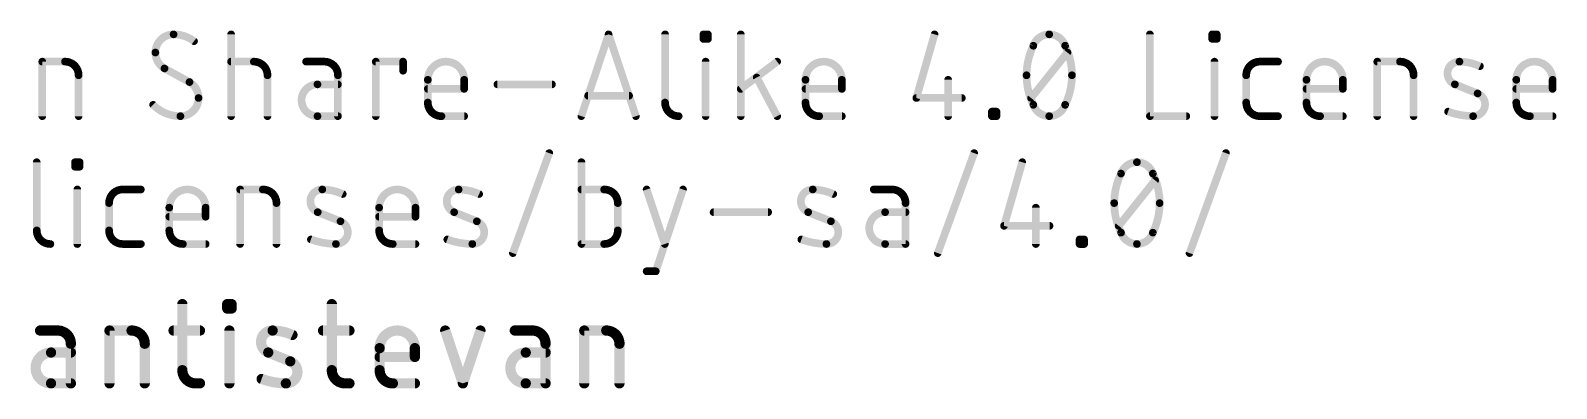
# Model space of a CAD drawing. Extents: x -30.7 to 55.9, y -16 to 25.5.
# Drawn here: x 25.57 to 55.88, y -15.75 to -8.64 of the extents above; entities that cross this region are included whole.
import ezdxf

# ---------------------------------------------------------------- set-up
doc = ezdxf.new("R2010")
doc.units = 0
doc.layers.add('51', color=53, linetype='CONTINUOUS')

msp = doc.modelspace()

# ---------------------------------------------------------------- linework, layer by layer
at = {"layer": '51'}
for points, const_width in [([(28.4086, -8.7122, 0.4142), (28.0473, -9.0734)], 0.1524), ([(28.815, -8.8477, 0.1623), (28.4086, -8.7122)], 0.1524), ([(28.4086, -8.6741, 1), (28.4086, -8.7503)], 0.0762), ([(28.4086, -8.7503, 1), (28.4086, -8.6741)], 0.0762), ([(28.7921, -8.8781, 1), (28.8378, -8.8172)], 0.0762), ([(29.5895, -8.7122, 1), (29.5133, -8.7122)], 0.0762), ([(37.0871, -8.7002, 1), (37.0148, -8.7242)], 0.0762), ([(37.0871, -8.7242, 1), (37.0148, -8.7002)], 0.0762), ([(38.2104, -8.7122, 1), (38.1342, -8.7122)], 0.0762), ([(38.9717, -8.7122, 1), (38.8955, -8.7122)], 0.0762), ([(38.9336, -8.6741, 1), (38.9336, -8.7503)], 0.0762), ([(38.9336, -8.7644, 1), (38.9336, -8.8406)], 0.0762), ([(38.8955, -8.8025, 1), (38.9717, -8.8025)], 0.0762), ([(39.062, -8.7122, 1), (38.9858, -8.7122)], 0.0762), ([(38.9858, -8.8025, 1), (39.062, -8.8025)], 0.0762), ([(39.0239, -8.7503, 1), (39.0239, -8.6741)], 0.0762), ([(39.0239, -8.8406, 1), (39.0239, -8.7644)], 0.0762), ([(39.7146, -8.7122, 1), (39.6384, -8.7122)], 0.0762), ([(43.5623, -8.7227, 1), (43.4891, -8.7017)], 0.0762), ([(45.8044, -8.7122, 0.3205), (45.4883, -8.938)], 0.1524), ([(46.1205, -8.938, 0.3205), (45.8044, -8.7122)], 0.1524), ([(45.8044, -8.6741, 1), (45.8044, -8.7503)], 0.0762), ([(45.8044, -8.7503, 1), (45.8044, -8.6741)], 0.0762), ([(47.8428, -8.7122, 1), (47.7666, -8.7122)], 0.0762), ([(49.0799, -8.7122, 1), (49.0037, -8.7122)], 0.0762), ([(49.0418, -8.6741, 1), (49.0418, -8.7503)], 0.0762), ([(49.0418, -8.7644, 1), (49.0418, -8.8406)], 0.0762), ([(49.0037, -8.8025, 1), (49.0799, -8.8025)], 0.0762), ([(49.1702, -8.7122, 1), (49.094, -8.7122)], 0.0762), ([(49.094, -8.8025, 1), (49.1702, -8.8025)], 0.0762), ([(49.1321, -8.7503, 1), (49.1321, -8.6741)], 0.0762), ([(49.1321, -8.8406, 1), (49.1321, -8.7644)], 0.0762), ([(28.0473, -9.0734, 0.2656), (28.228, -9.3895)], 0.1524), ([(28.0854, -9.0734, 1), (28.0092, -9.0734)], 0.0762), ([(28.0092, -9.0734, 1), (28.0854, -9.0734)], 0.0762), ([(45.4883, -8.938, 0.1139), (45.3528, -9.525)], 0.1524), ([(45.4523, -8.9256, 1), (45.5243, -8.9503)], 0.0762), ([(45.5226, -8.9547, 1), (45.4541, -8.9213)], 0.0762), ([(46.1547, -8.9213, 1), (46.0862, -8.9547)], 0.0762), ([(46.2559, -9.525, 0.1139), (46.1205, -8.938)], 0.1524), ([(46.0844, -8.9503, 1), (46.1565, -8.9256)], 0.0762), ([(46.1954, -9.0972, 1), (46.1359, -9.0496)], 0.0762), ([(25.838, -9.2541, 1), (25.7618, -9.2541)], 0.0762), ([(25.7999, -9.216, 1), (25.7999, -9.2922)], 0.0762), ([(26.5224, -9.525, 0.4142), (26.2515, -9.2541)], 0.1524), ([(26.2515, -9.216, 1), (26.2515, -9.2922)], 0.0762), ([(26.2515, -9.2922, 1), (26.2515, -9.216)], 0.0762), ([(28.2462, -9.3561, 1), (28.2097, -9.423)], 0.0762), ([(28.2086, -9.4224, 1), (28.2473, -9.3567)], 0.0762), ([(29.5514, -9.216, 1), (29.5514, -9.2922)], 0.0762), ([(30.2739, -9.525, 0.4142), (30.003, -9.2541)], 0.1524), ([(30.003, -9.216, 1), (30.003, -9.2922)], 0.0762), ([(30.003, -9.2922, 1), (30.003, -9.216)], 0.0762), ([(31.0412, -9.216, 1), (31.0412, -9.2922)], 0.0762), ([(31.6734, -9.525, 0.4142), (31.4024, -9.2541)], 0.1524), ([(31.4024, -9.216, 1), (31.4024, -9.2922)], 0.0762), ([(31.4024, -9.2922, 1), (31.4024, -9.216)], 0.0762), ([(32.4637, -9.2541, 1), (32.3875, -9.2541)], 0.0762), ([(32.4256, -9.216, 1), (32.4256, -9.2922)], 0.0762), ([(33.0056, -9.2541, 1), (32.9294, -9.2541)], 0.0762), ([(32.9294, -9.4347, 1), (33.0056, -9.4347)], 0.0762), ([(32.9675, -9.2922, 1), (32.9675, -9.216)], 0.0762), ([(34.1817, -9.6153, 1), (33.4592, -9.6153)], 0.1524), ([(39.0169, -9.2541, 1), (38.9407, -9.2541)], 0.0762), ([(40.4218, -9.2845, 1), (40.3761, -9.2236)], 0.0762), ([(41.6847, -9.6153, 1), (40.9622, -9.6153)], 0.1524), ([(49.125, -9.2541, 1), (49.0488, -9.2541)], 0.0762), ([(49.9884, -9.2541, 0.4142), (49.7174, -9.525)], 0.1524), ([(49.9884, -9.216, 1), (49.9884, -9.2922)], 0.0762), ([(49.9884, -9.2922, 1), (49.9884, -9.216)], 0.0762), ([(50.3496, -9.2922, 1), (50.3496, -9.216)], 0.0762), ([(51.6366, -9.6153, 1), (50.9141, -9.6153)], 0.1524), ([(52.359, -9.2541, 1), (52.2828, -9.2541)], 0.0762), ([(52.3209, -9.216, 1), (52.3209, -9.2922)], 0.0762), ([(53.0434, -9.525, 0.4142), (52.7724, -9.2541)], 0.1524), ([(52.7724, -9.216, 1), (52.7724, -9.2922)], 0.0762), ([(52.7724, -9.2922, 1), (52.7724, -9.216)], 0.0762), ([(53.9535, -9.2541, 0.8318), (53.8632, -9.7056)], 0.1524), ([(53.954, -9.216, 1), (53.9529, -9.2922)], 0.0762), ([(54.3599, -9.3444, 0.1026), (53.9535, -9.2541)], 0.1524), ([(53.9529, -9.2922, 1), (53.954, -9.216)], 0.0762), ([(54.3442, -9.3791, 1), (54.3755, -9.3096)], 0.0762), ([(55.8049, -9.6153, 1), (55.0824, -9.6153)], 0.1524), ([(26.5605, -9.525, 1), (26.4843, -9.525)], 0.0762), ([(26.4843, -9.525, 1), (26.5605, -9.525)], 0.0762), ([(28.744, -9.6276, 1), (28.7053, -9.6933)], 0.0762), ([(28.9053, -9.9766, 0.2656), (28.7247, -9.6605)], 0.1524), ([(28.7064, -9.6939, 1), (28.7429, -9.627)], 0.0762), ([(30.312, -9.525, 1), (30.2358, -9.525)], 0.0762), ([(30.2358, -9.525, 1), (30.312, -9.525)], 0.0762), ([(31.267, -9.7056, 1), (31.267, -10.3378)], 0.1524), ([(31.267, -9.6675, 1), (31.267, -9.7437)], 0.0762), ([(31.267, -9.7437, 1), (31.267, -9.6675)], 0.0762), ([(31.7115, -9.525, 1), (31.6353, -9.525)], 0.0762), ([(31.6353, -9.525, 1), (31.7115, -9.525)], 0.0762), ([(31.6734, -9.7437, 1), (31.6734, -9.6675)], 0.0762), ([(33.4973, -9.6153, 1), (33.4211, -9.6153)], 0.0762), ([(33.4211, -9.6153, 1), (33.4973, -9.6153)], 0.0762), ([(34.2198, -9.6153, 1), (34.1436, -9.6153)], 0.0762), ([(34.1436, -9.6153, 1), (34.2198, -9.6153)], 0.0762), ([(34.8417, -9.6675, 1), (34.8417, -9.7437)], 0.0762), ([(35.9254, -9.7437, 1), (35.9254, -9.6675)], 0.0762), ([(40.0262, -9.5523, 1), (39.9589, -9.588)], 0.0762), ([(41.0003, -9.6153, 1), (40.9241, -9.6153)], 0.0762), ([(40.9241, -9.6153, 1), (41.0003, -9.6153)], 0.0762), ([(41.7228, -9.6153, 1), (41.6466, -9.6153)], 0.0762), ([(41.6466, -9.6153, 1), (41.7228, -9.6153)], 0.0762), ([(43.8347, -9.6153, 1), (43.7585, -9.6153)], 0.0762), ([(45.3528, -9.525, 0.1139), (45.4883, -10.112)], 0.1524), ([(45.3909, -9.525, 1), (45.3147, -9.525)], 0.0762), ([(45.3147, -9.525, 1), (45.3909, -9.525)], 0.0762), ([(46.1205, -10.112, 0.1139), (46.2559, -9.525)], 0.1524), ([(46.294, -9.525, 1), (46.2178, -9.525)], 0.0762), ([(46.2178, -9.525, 1), (46.294, -9.525)], 0.0762), ([(49.7555, -9.525, 1), (49.6793, -9.525)], 0.0762), ([(49.6793, -9.525, 1), (49.7555, -9.525)], 0.0762), ([(50.9522, -9.6153, 1), (50.876, -9.6153)], 0.0762), ([(50.876, -9.6153, 1), (50.9522, -9.6153)], 0.0762), ([(51.6747, -9.6153, 1), (51.5985, -9.6153)], 0.0762), ([(51.5985, -9.6153, 1), (51.6747, -9.6153)], 0.0762), ([(53.0815, -9.525, 1), (53.0053, -9.525)], 0.0762), ([(53.0053, -9.525, 1), (53.0815, -9.525)], 0.0762), ([(53.8773, -9.6703, 1), (53.849, -9.741)], 0.0762), ([(53.849, -9.741, 1), (53.8773, -9.6702)], 0.0762), ([(55.1205, -9.6153, 1), (55.0443, -9.6153)], 0.0762), ([(55.0443, -9.6153, 1), (55.1205, -9.6153)], 0.0762), ([(55.843, -9.6153, 1), (55.7668, -9.6153)], 0.0762), ([(55.7668, -9.6153, 1), (55.843, -9.6153)], 0.0762), ([(28.5441, -10.3378, 0.4142), (28.9053, -9.9766)], 0.1524), ([(28.9434, -9.9766, 1), (28.8672, -9.9766)], 0.0762), ([(28.8672, -9.9766, 1), (28.9434, -9.9766)], 0.0762), ([(33.4592, -9.7578, 1), (33.4592, -9.834)], 0.0762), ([(33.4592, -10.0669, 0.4142), (33.7301, -10.3378)], 0.1524), ([(33.4973, -10.0669, 1), (33.4211, -10.0669)], 0.0762), ([(34.1436, -9.7959, 1), (34.2198, -9.7959)], 0.0762), ([(34.1817, -9.834, 1), (34.1817, -9.7578)], 0.0762), ([(36.6445, -9.8933, 1), (36.6445, -9.9695)], 0.0762), ([(37.4573, -9.9695, 1), (37.4573, -9.8933)], 0.0762), ([(38.1723, -10.0669, 0.4142), (38.4432, -10.3378)], 0.1524), ([(38.2104, -10.0669, 1), (38.1342, -10.0669)], 0.0762), ([(39.6536, -9.7655, 1), (39.6993, -9.8264)], 0.0762), ([(40.9622, -9.7578, 1), (40.9622, -9.834)], 0.0762), ([(40.9622, -10.0669, 0.4142), (41.2331, -10.3378)], 0.1524), ([(41.0003, -10.0669, 1), (40.9241, -10.0669)], 0.0762), ([(41.6466, -9.7959, 1), (41.7228, -9.7959)], 0.0762), ([(41.6847, -9.834, 1), (41.6847, -9.7578)], 0.0762), ([(43.1278, -9.9661, 1), (43.2011, -9.987)], 0.0762), ([(43.1645, -9.9385, 1), (43.1645, -10.0147)], 0.0762), ([(44.0676, -10.0147, 1), (44.0676, -9.9385)], 0.0762), ([(45.4134, -9.9528, 1), (45.4729, -10.0004)], 0.0762), ([(49.7174, -10.0669, 0.4142), (49.9884, -10.3378)], 0.1524), ([(49.7555, -10.0669, 1), (49.6793, -10.0669)], 0.0762), ([(50.9141, -9.7578, 1), (50.9141, -9.834)], 0.0762), ([(50.9141, -10.0669, 0.4142), (51.185, -10.3378)], 0.1524), ([(50.9522, -10.0669, 1), (50.876, -10.0669)], 0.0762), ([(51.5985, -9.7959, 1), (51.6747, -9.7959)], 0.0762), ([(51.6366, -9.834, 1), (51.6366, -9.7578)], 0.0762), ([(54.2244, -10.3378, 0.8318), (54.3147, -9.8862)], 0.1524), ([(54.3289, -9.8509, 1), (54.3006, -9.9216)], 0.0762), ([(54.3006, -9.9216, 1), (54.3289, -9.8509)], 0.0762), ([(55.0824, -9.7578, 1), (55.0824, -9.834)], 0.0762), ([(55.0824, -10.0669, 0.4142), (55.3533, -10.3378)], 0.1524), ([(55.1205, -10.0669, 1), (55.0443, -10.0669)], 0.0762), ([(55.7668, -9.7959, 1), (55.843, -9.7959)], 0.0762), ([(55.8049, -9.834, 1), (55.8049, -9.7578)], 0.0762), ([(25.7618, -10.3378, 1), (25.838, -10.3378)], 0.0762), ([(26.4843, -10.3378, 1), (26.5605, -10.3378)], 0.0762), ([(28.0292, -10.0852, 1), (27.9751, -10.1389)], 0.0762), ([(28.0022, -10.112, 0.2), (28.5441, -10.3378)], 0.1524), ([(28.5441, -10.2997, 1), (28.5441, -10.3759)], 0.0762), ([(28.5441, -10.3759, 1), (28.5441, -10.2997)], 0.0762), ([(29.5133, -10.3378, 1), (29.5895, -10.3378)], 0.0762), ([(30.2358, -10.3378, 1), (30.312, -10.3378)], 0.0762), ([(31.267, -10.2997, 1), (31.267, -10.3759)], 0.0762), ([(31.267, -10.3759, 1), (31.267, -10.2997)], 0.0762), ([(31.6353, -10.3378, 1), (31.7115, -10.3378)], 0.0762), ([(31.6734, -10.3759, 1), (31.6734, -10.2997)], 0.0762), ([(32.3875, -10.3378, 1), (32.4637, -10.3378)], 0.0762), ([(33.4211, -10.0669, 1), (33.4973, -10.0669)], 0.0762), ([(33.7301, -10.2997, 1), (33.7301, -10.3759)], 0.0762), ([(33.7301, -10.3759, 1), (33.7301, -10.2997)], 0.0762), ([(34.1817, -10.3759, 1), (34.1817, -10.2997)], 0.0762), ([(36.4729, -10.3258, 1), (36.5452, -10.3498)], 0.0762), ([(37.5566, -10.3498, 1), (37.6289, -10.3258)], 0.0762), ([(38.1342, -10.0669, 1), (38.2104, -10.0669)], 0.0762), ([(38.4432, -10.3759, 1), (38.4432, -10.2997)], 0.0762), ([(38.9407, -10.3378, 1), (39.0169, -10.3378)], 0.0762), ([(39.6384, -10.3378, 1), (39.7146, -10.3378)], 0.0762), ([(40.3653, -10.3556, 1), (40.4326, -10.32)], 0.0762), ([(40.9241, -10.0669, 1), (41.0003, -10.0669)], 0.0762), ([(41.2331, -10.2997, 1), (41.2331, -10.3759)], 0.0762), ([(41.2331, -10.3759, 1), (41.2331, -10.2997)], 0.0762), ([(41.6847, -10.3759, 1), (41.6847, -10.2997)], 0.0762), ([(43.7585, -10.3378, 1), (43.8347, -10.3378)], 0.0762), ([(44.7032, -10.2475, 1), (44.627, -10.2475)], 0.0762), ([(44.6651, -10.2094, 1), (44.6651, -10.2856)], 0.0762), ([(44.6651, -10.2997, 1), (44.6651, -10.3759)], 0.0762), ([(44.627, -10.3378, 1), (44.7032, -10.3378)], 0.0762), ([(44.7935, -10.2475, 1), (44.7173, -10.2475)], 0.0762), ([(44.7173, -10.3378, 1), (44.7935, -10.3378)], 0.0762), ([(44.7554, -10.2856, 1), (44.7554, -10.2094)], 0.0762), ([(44.7554, -10.3759, 1), (44.7554, -10.2997)], 0.0762), ([(45.4883, -10.112, 0.3205), (45.8044, -10.3378)], 0.1524), ([(45.5243, -10.0997, 1), (45.4523, -10.1244)], 0.0762), ([(45.4541, -10.1287, 1), (45.5226, -10.0953)], 0.0762), ([(45.8044, -10.3378, 0.3205), (46.1205, -10.112)], 0.1524), ([(45.8044, -10.2997, 1), (45.8044, -10.3759)], 0.0762), ([(45.8044, -10.3759, 1), (45.8044, -10.2997)], 0.0762), ([(46.0862, -10.0953, 1), (46.1547, -10.1287)], 0.0762), ([(46.1565, -10.1244, 1), (46.0844, -10.0997)], 0.0762), ([(47.8047, -10.2997, 1), (47.8047, -10.3759)], 0.0762), ([(47.7666, -10.3378, 1), (47.8428, -10.3378)], 0.0762), ([(48.5272, -10.3759, 1), (48.5272, -10.2997)], 0.0762), ([(49.0488, -10.3378, 1), (49.125, -10.3378)], 0.0762), ([(49.6793, -10.0669, 1), (49.7555, -10.0669)], 0.0762), ([(49.9884, -10.2997, 1), (49.9884, -10.3759)], 0.0762), ([(49.9884, -10.3759, 1), (49.9884, -10.2997)], 0.0762), ([(50.3496, -10.3759, 1), (50.3496, -10.2997)], 0.0762), ([(50.876, -10.0669, 1), (50.9522, -10.0669)], 0.0762), ([(51.185, -10.2997, 1), (51.185, -10.3759)], 0.0762), ([(51.185, -10.3759, 1), (51.185, -10.2997)], 0.0762), ([(51.6366, -10.3759, 1), (51.6366, -10.2997)], 0.0762), ([(52.2828, -10.3378, 1), (52.359, -10.3378)], 0.0762), ([(53.0053, -10.3378, 1), (53.0815, -10.3378)], 0.0762), ([(53.7406, -10.2116, 1), (53.7148, -10.2833)], 0.0762), ([(53.7277, -10.2475, 0.083), (54.2244, -10.3378)], 0.1524), ([(54.2249, -10.2997, 1), (54.2239, -10.3759)], 0.0762), ([(54.2239, -10.3759, 1), (54.2249, -10.2997)], 0.0762), ([(55.0443, -10.0669, 1), (55.1205, -10.0669)], 0.0762), ([(55.3533, -10.2997, 1), (55.3533, -10.3759)], 0.0762), ([(55.3533, -10.3759, 1), (55.3533, -10.2997)], 0.0762), ([(55.8049, -10.3759, 1), (55.8049, -10.2997)], 0.0762), ([(25.7279, -11.2522, 1), (25.6517, -11.2522)], 0.0762), ([(26.4892, -11.2522, 1), (26.413, -11.2522)], 0.0762), ([(26.4511, -11.2141, 1), (26.4511, -11.2903)], 0.0762), ([(26.5795, -11.2522, 1), (26.5033, -11.2522)], 0.0762), ([(26.5414, -11.2903, 1), (26.5414, -11.2141)], 0.0762), ([(35.9073, -11.0846, 1), (35.8357, -11.0586)], 0.0762), ([(36.5492, -11.2522, 1), (36.473, -11.2522)], 0.0762), ([(44.3482, -11.0846, 1), (44.2766, -11.0586)], 0.0762), ([(45.3043, -11.2627, 1), (45.231, -11.2417)], 0.0762), ([(47.5463, -11.2522, 0.3205), (47.2302, -11.478)], 0.1524), ([(47.8624, -11.478, 0.3205), (47.5463, -11.2522)], 0.1524), ([(47.5463, -11.2141, 1), (47.5463, -11.2903)], 0.0762), ([(47.5463, -11.2903, 1), (47.5463, -11.2141)], 0.0762), ([(49.3502, -11.0846, 1), (49.2785, -11.0586)], 0.0762), ([(26.4511, -11.3044, 1), (26.4511, -11.3806)], 0.0762), ([(26.413, -11.3425, 1), (26.4892, -11.3425)], 0.0762), ([(26.5033, -11.3425, 1), (26.5795, -11.3425)], 0.0762), ([(26.5414, -11.3806, 1), (26.5414, -11.3044)], 0.0762), ([(47.2302, -11.478, 0.1139), (47.0947, -12.065)], 0.1524), ([(47.1942, -11.4656, 1), (47.2663, -11.4903)], 0.0762), ([(47.2645, -11.4947, 1), (47.196, -11.4613)], 0.0762), ([(47.8966, -11.4613, 1), (47.8281, -11.4947)], 0.0762), ([(47.9979, -12.065, 0.1139), (47.8624, -11.478)], 0.1524), ([(47.8263, -11.4903, 1), (47.8984, -11.4656)], 0.0762), ([(26.5344, -11.7941, 1), (26.4582, -11.7941)], 0.0762), ([(27.3977, -11.7941, 0.4142), (27.1268, -12.065)], 0.1524), ([(27.3977, -11.756, 1), (27.3977, -11.8322)], 0.0762), ([(27.3977, -11.8322, 1), (27.3977, -11.756)], 0.0762), ([(27.7589, -11.8322, 1), (27.7589, -11.756)], 0.0762), ([(29.0459, -12.1553, 1), (28.3234, -12.1553)], 0.1524), ([(29.7683, -11.7941, 1), (29.6921, -11.7941)], 0.0762), ([(29.7302, -11.756, 1), (29.7302, -11.8322)], 0.0762), ([(30.4527, -12.065, 0.4142), (30.1818, -11.7941)], 0.1524), ([(30.1818, -11.756, 1), (30.1818, -11.8322)], 0.0762), ([(30.1818, -11.8322, 1), (30.1818, -11.756)], 0.0762), ([(31.3628, -11.7941, 0.8318), (31.2725, -12.2456)], 0.1524), ([(31.3633, -11.756, 1), (31.3622, -11.8322)], 0.0762), ([(31.7692, -11.8844, 0.1026), (31.3628, -11.7941)], 0.1524), ([(31.3622, -11.8322, 1), (31.3633, -11.756)], 0.0762), ([(31.7536, -11.9191, 1), (31.7848, -11.8496)], 0.0762), ([(33.2142, -12.1553, 1), (32.4917, -12.1553)], 0.1524), ([(34.0722, -11.7941, 0.8318), (33.9819, -12.2456)], 0.1524), ([(34.4786, -11.8844, 0.1026), (34.0722, -11.7941)], 0.1524), ([(34.0728, -11.756, 1), (34.0717, -11.8322)], 0.0762), ([(34.0717, -11.8322, 1), (34.0728, -11.756)], 0.0762), ([(34.463, -11.9191, 1), (34.4942, -11.8496)], 0.0762), ([(36.5111, -11.756, 1), (36.5111, -11.8322)], 0.0762), ([(37.2336, -12.065, 0.4142), (36.9626, -11.7941)], 0.1524), ([(36.9626, -11.756, 1), (36.9626, -11.8322)], 0.0762), ([(36.9626, -11.8322, 1), (36.9626, -11.756)], 0.0762), ([(37.8425, -11.782, 1), (37.7702, -11.8061)], 0.0762), ([(38.565, -11.8061, 1), (38.4927, -11.782)], 0.0762), ([(41.1062, -11.7941, 0.8318), (41.0159, -12.2456)], 0.1524), ([(41.5126, -11.8844, 0.1026), (41.1062, -11.7941)], 0.1524), ([(41.1068, -11.756, 1), (41.1057, -11.8322)], 0.0762), ([(41.1057, -11.8322, 1), (41.1068, -11.756)], 0.0762), ([(41.497, -11.9191, 1), (41.5283, -11.8496)], 0.0762), ([(42.3182, -11.756, 1), (42.3182, -11.8322)], 0.0762), ([(42.9503, -12.065, 0.4142), (42.6794, -11.7941)], 0.1524), ([(42.6794, -11.756, 1), (42.6794, -11.8322)], 0.0762), ([(42.6794, -11.8322, 1), (42.6794, -11.756)], 0.0762), ([(47.9373, -11.6372, 1), (47.8778, -11.5896)], 0.0762), ([(27.1649, -12.065, 1), (27.0887, -12.065)], 0.0762), ([(27.0887, -12.065, 1), (27.1649, -12.065)], 0.0762), ([(28.3615, -12.1553, 1), (28.2853, -12.1553)], 0.0762), ([(28.2853, -12.1553, 1), (28.3615, -12.1553)], 0.0762), ([(29.084, -12.1553, 1), (29.0078, -12.1553)], 0.0762), ([(29.0078, -12.1553, 1), (29.084, -12.1553)], 0.0762), ([(30.4908, -12.065, 1), (30.4146, -12.065)], 0.0762), ([(30.4146, -12.065, 1), (30.4908, -12.065)], 0.0762), ([(32.5298, -12.1553, 1), (32.4536, -12.1553)], 0.0762), ([(32.4536, -12.1553, 1), (32.5298, -12.1553)], 0.0762), ([(33.2523, -12.1553, 1), (33.1761, -12.1553)], 0.0762), ([(33.1761, -12.1553, 1), (33.2523, -12.1553)], 0.0762), ([(37.2717, -12.065, 1), (37.1955, -12.065)], 0.0762), ([(37.1955, -12.065, 1), (37.2717, -12.065)], 0.0762), ([(42.9884, -12.065, 1), (42.9122, -12.065)], 0.0762), ([(42.9122, -12.065, 1), (42.9884, -12.065)], 0.0762), ([(45.5767, -12.1553, 1), (45.5005, -12.1553)], 0.0762), ([(47.0947, -12.065, 0.1139), (47.2302, -12.652)], 0.1524), ([(47.1328, -12.065, 1), (47.0566, -12.065)], 0.0762), ([(47.0566, -12.065, 1), (47.1328, -12.065)], 0.0762), ([(47.8624, -12.652, 0.1139), (47.9979, -12.065)], 0.1524), ([(48.036, -12.065, 1), (47.9598, -12.065)], 0.0762), ([(47.9598, -12.065, 1), (48.036, -12.065)], 0.0762), ([(28.3234, -12.2978, 1), (28.3234, -12.374)], 0.0762), ([(29.0078, -12.3359, 1), (29.084, -12.3359)], 0.0762), ([(29.0459, -12.374, 1), (29.0459, -12.2978)], 0.0762), ([(31.2866, -12.2103, 1), (31.2583, -12.281)], 0.0762), ([(31.2583, -12.281, 1), (31.2866, -12.2102)], 0.0762), ([(31.6337, -12.8778, 0.8318), (31.724, -12.4262)], 0.1524), ([(31.7382, -12.3909, 1), (31.7099, -12.4616)], 0.0762), ([(31.7099, -12.4616, 1), (31.7382, -12.3909)], 0.0762), ([(32.4917, -12.2978, 1), (32.4917, -12.374)], 0.0762), ([(33.1761, -12.3359, 1), (33.2523, -12.3359)], 0.0762), ([(33.2142, -12.374, 1), (33.2142, -12.2978)], 0.0762), ([(33.996, -12.2103, 1), (33.9677, -12.281)], 0.0762), ([(33.9677, -12.281, 1), (33.996, -12.2102)], 0.0762), ([(34.3431, -12.8778, 0.8318), (34.4335, -12.4262)], 0.1524), ([(34.4476, -12.3909, 1), (34.4193, -12.4616)], 0.0762), ([(34.4193, -12.4616, 1), (34.4476, -12.3909)], 0.0762), ([(39.1367, -12.2075, 1), (39.1367, -12.2837)], 0.0762), ([(40.2205, -12.2837, 1), (40.2205, -12.2075)], 0.0762), ([(41.0301, -12.2103, 1), (41.0018, -12.281)], 0.0762), ([(41.0018, -12.281, 1), (41.0301, -12.2102)], 0.0762), ([(41.3772, -12.8778, 0.8318), (41.4675, -12.4262)], 0.1524), ([(41.4816, -12.3909, 1), (41.4533, -12.4616)], 0.0762), ([(41.4533, -12.4616, 1), (41.4816, -12.3909)], 0.0762), ([(42.5439, -12.2456, 1), (42.5439, -12.8778)], 0.1524), ([(42.5439, -12.2075, 1), (42.5439, -12.2837)], 0.0762), ([(42.5439, -12.2837, 1), (42.5439, -12.2075)], 0.0762), ([(42.9503, -12.2837, 1), (42.9503, -12.2075)], 0.0762), ([(25.6898, -12.6069, 0.4142), (25.9607, -12.8778)], 0.1524), ([(25.7279, -12.6069, 1), (25.6517, -12.6069)], 0.0762), ([(25.6517, -12.6069, 1), (25.7279, -12.6069)], 0.0762), ([(27.1268, -12.6069, 0.4142), (27.3977, -12.8778)], 0.1524), ([(27.1649, -12.6069, 1), (27.0887, -12.6069)], 0.0762), ([(27.0887, -12.6069, 1), (27.1649, -12.6069)], 0.0762), ([(28.3234, -12.6069, 0.4142), (28.5943, -12.8778)], 0.1524), ([(28.3615, -12.6069, 1), (28.2853, -12.6069)], 0.0762), ([(28.2853, -12.6069, 1), (28.3615, -12.6069)], 0.0762), ([(31.1499, -12.7516, 1), (31.1241, -12.8233)], 0.0762), ([(31.137, -12.7875, 0.083), (31.6337, -12.8778)], 0.1524), ([(32.4917, -12.6069, 0.4142), (32.7627, -12.8778)], 0.1524), ([(32.5298, -12.6069, 1), (32.4536, -12.6069)], 0.0762), ([(32.4536, -12.6069, 1), (32.5298, -12.6069)], 0.0762), ([(33.8593, -12.7516, 1), (33.8335, -12.8233)], 0.0762), ([(33.8464, -12.7875, 0.083), (34.3431, -12.8778)], 0.1524), ([(36.9626, -12.8778, 0.4142), (37.2336, -12.6069)], 0.1524), ([(37.2716, -12.6069, 1), (37.1955, -12.6069)], 0.0762), ([(37.1955, -12.6069, 1), (37.2717, -12.6069)], 0.0762), ([(40.8934, -12.7516, 1), (40.8676, -12.8233)], 0.0762), ([(40.8805, -12.7875, 0.083), (41.3772, -12.8778)], 0.1524), ([(44.8697, -12.5061, 1), (44.943, -12.527)], 0.0762), ([(44.9064, -12.4785, 1), (44.9064, -12.5547)], 0.0762), ([(45.8095, -12.5547, 1), (45.8095, -12.4785)], 0.0762), ([(46.4451, -12.7875, 1), (46.3689, -12.7875)], 0.0762), ([(46.407, -12.7494, 1), (46.407, -12.8256)], 0.0762), ([(46.5354, -12.7875, 1), (46.4592, -12.7875)], 0.0762), ([(46.4973, -12.8256, 1), (46.4973, -12.7494)], 0.0762), ([(47.1553, -12.4928, 1), (47.2148, -12.5404)], 0.0762), ([(47.2302, -12.652, 0.3205), (47.5463, -12.8778)], 0.1524), ([(47.2663, -12.6397, 1), (47.1942, -12.6644)], 0.0762), ([(47.196, -12.6687, 1), (47.2645, -12.6353)], 0.0762), ([(47.5463, -12.8778, 0.3205), (47.8624, -12.652)], 0.1524), ([(47.8281, -12.6353, 1), (47.8966, -12.6687)], 0.0762), ([(47.8984, -12.6644, 1), (47.8264, -12.6397)], 0.0762), ([(25.9607, -12.9159, 1), (25.9607, -12.8397)], 0.0762), ([(26.4582, -12.8778, 1), (26.5344, -12.8778)], 0.0762), ([(27.3977, -12.8397, 1), (27.3977, -12.9159)], 0.0762), ([(27.3977, -12.9159, 1), (27.3977, -12.8397)], 0.0762), ([(27.7589, -12.9159, 1), (27.7589, -12.8397)], 0.0762), ([(28.5943, -12.8397, 1), (28.5943, -12.9159)], 0.0762), ([(28.5943, -12.9159, 1), (28.5943, -12.8397)], 0.0762), ([(29.0459, -12.9159, 1), (29.0459, -12.8397)], 0.0762), ([(29.6921, -12.8778, 1), (29.7683, -12.8778)], 0.0762), ([(30.4146, -12.8778, 1), (30.4908, -12.8778)], 0.0762), ([(31.6343, -12.8397, 1), (31.6332, -12.9159)], 0.0762), ([(31.6332, -12.9159, 1), (31.6343, -12.8397)], 0.0762), ([(32.7627, -12.8397, 1), (32.7627, -12.9159)], 0.0762), ([(32.7627, -12.9159, 1), (32.7627, -12.8397)], 0.0762), ([(33.2142, -12.9159, 1), (33.2142, -12.8397)], 0.0762), ([(34.3437, -12.8397, 1), (34.3426, -12.9159)], 0.0762), ([(34.3426, -12.9159, 1), (34.3437, -12.8397)], 0.0762), ([(35.1132, -13.0454, 1), (35.1848, -13.0714)], 0.0762), ([(36.5111, -12.8397, 1), (36.5111, -12.9159)], 0.0762), ([(36.473, -12.8778, 1), (36.5492, -12.8778)], 0.0762), ([(36.9626, -12.8397, 1), (36.9626, -12.9159)], 0.0762), ([(36.9626, -12.9159, 1), (36.9626, -12.8397)], 0.0762), ([(38.1314, -12.8898, 1), (38.2037, -12.8658)], 0.0762), ([(41.3777, -12.8397, 1), (41.3766, -12.9159)], 0.0762), ([(41.3766, -12.9159, 1), (41.3777, -12.8397)], 0.0762), ([(42.5439, -12.8397, 1), (42.5439, -12.9159)], 0.0762), ([(42.5439, -12.9159, 1), (42.5439, -12.8397)], 0.0762), ([(42.9122, -12.8778, 1), (42.9884, -12.8778)], 0.0762), ([(42.9503, -12.9159, 1), (42.9503, -12.8397)], 0.0762), ([(43.5541, -13.0454, 1), (43.6257, -13.0714)], 0.0762), ([(45.5005, -12.8778, 1), (45.5767, -12.8778)], 0.0762), ([(46.407, -12.8397, 1), (46.407, -12.9159)], 0.0762), ([(46.3689, -12.8778, 1), (46.4451, -12.8778)], 0.0762), ([(46.4592, -12.8778, 1), (46.5354, -12.8778)], 0.0762), ([(46.4973, -12.9159, 1), (46.4973, -12.8397)], 0.0762), ([(47.5463, -12.8397, 1), (47.5463, -12.9159)], 0.0762), ([(47.5463, -12.9159, 1), (47.5463, -12.8397)], 0.0762), ([(48.5561, -13.0454, 1), (48.6277, -13.0714)], 0.0762), ([(37.8063, -13.3816, 1), (37.8063, -13.4578)], 0.0762), ([(37.9508, -13.4076, 1), (38.0231, -13.4317)], 0.0762), ([(37.987, -13.4578, 1), (37.987, -13.3816)], 0.0762), ([(28.6335, -14.0716, 1), (28.5319, -14.0716)], 0.1016), ([(29.5249, -14.0716, 1), (29.4233, -14.0716)], 0.1016), ([(29.4741, -14.0208, 1), (29.4741, -14.1224)], 0.1016), ([(29.4741, -14.1083, 1), (29.4741, -14.2099)], 0.1016), ([(29.4233, -14.1591, 1), (29.5249, -14.1591)], 0.1016), ([(29.6124, -14.0716, 1), (29.5108, -14.0716)], 0.1016), ([(29.5108, -14.1591, 1), (29.6124, -14.1591)], 0.1016), ([(29.5616, -14.1224, 1), (29.5616, -14.0208)], 0.1016), ([(29.5616, -14.2099, 1), (29.5616, -14.1083)], 0.1016), ([(31.6034, -14.0716, 1), (31.5018, -14.0716)], 0.1016), ([(25.7556, -14.5457, 1), (25.7556, -14.6473)], 0.1016), ([(26.368, -14.859, 0.4142), (26.1055, -14.5965)], 0.2032), ([(26.1055, -14.5457, 1), (26.1055, -14.6473)], 0.1016), ([(26.1055, -14.6473, 1), (26.1055, -14.5457)], 0.1016), ([(27.1866, -14.5965, 1), (27.085, -14.5965)], 0.1016), ([(27.1358, -14.5457, 1), (27.1358, -14.6473)], 0.1016), ([(27.8357, -14.859, 0.4142), (27.5733, -14.5965)], 0.2032), ([(27.5733, -14.5457, 1), (27.5733, -14.6473)], 0.1016), ([(27.5733, -14.6473, 1), (27.5733, -14.5457)], 0.1016), ([(28.4077, -14.5457, 1), (28.4077, -14.6473)], 0.1016), ([(28.9327, -14.6473, 1), (28.9327, -14.5457)], 0.1016), ([(29.5686, -14.5965, 1), (29.467, -14.5965)], 0.1016), ([(30.3766, -14.5965, 0.8318), (30.2891, -15.034)], 0.2032), ([(30.3773, -14.5457, 1), (30.3758, -14.6473)], 0.1016), ([(30.7703, -14.684, 0.1025), (30.3766, -14.5965)], 0.2032), ([(30.3758, -14.6473, 1), (30.3773, -14.5457)], 0.1016), ([(31.3776, -14.5457, 1), (31.3776, -14.6473)], 0.1016), ([(31.9026, -14.6473, 1), (31.9026, -14.5457)], 0.1016), ([(33.2024, -14.9465, 1), (32.5025, -14.9465)], 0.2032), ([(33.8533, -14.5805, 1), (33.7569, -14.6126)], 0.1016), ([(34.5532, -14.6126, 1), (34.4568, -14.5805)], 0.1016), ([(35.1864, -14.5457, 1), (35.1864, -14.6473)], 0.1016), ([(35.7988, -14.859, 0.4142), (35.5364, -14.5965)], 0.2032), ([(35.5364, -14.5457, 1), (35.5364, -14.6473)], 0.1016), ([(35.5364, -14.6473, 1), (35.5364, -14.5457)], 0.1016), ([(36.6174, -14.5965, 1), (36.5158, -14.5965)], 0.1016), ([(36.5666, -14.5457, 1), (36.5666, -14.6473)], 0.1016), ([(37.2666, -14.859, 0.4142), (37.0041, -14.5965)], 0.2032), ([(37.0041, -14.5457, 1), (37.0041, -14.6473)], 0.1016), ([(37.0041, -14.6473, 1), (37.0041, -14.5457)], 0.1016), ([(26.4188, -14.859, 1), (26.3172, -14.859)], 0.1016), ([(26.3172, -14.859, 1), (26.4188, -14.859)], 0.1016), ([(27.8865, -14.859, 1), (27.7849, -14.859)], 0.1016), ([(27.7849, -14.859, 1), (27.8865, -14.859)], 0.1016), ([(30.7494, -14.7303, 1), (30.7911, -14.6377)], 0.1016), ([(32.5533, -14.9465, 1), (32.4517, -14.9465)], 0.1016), ([(33.2532, -14.9465, 1), (33.1516, -14.9465)], 0.1016), ([(35.8496, -14.859, 1), (35.748, -14.859)], 0.1016), ([(35.748, -14.859, 1), (35.8496, -14.859)], 0.1016), ([(37.3174, -14.859, 1), (37.2158, -14.859)], 0.1016), ([(37.2158, -14.859, 1), (37.3174, -14.859)], 0.1016), ([(25.9743, -15.034, 1), (25.9743, -15.6464)], 0.2032), ([(25.9743, -14.9832, 1), (25.9743, -15.0848)], 0.1016), ([(25.9743, -15.0848, 1), (25.9743, -14.9832)], 0.1016), ([(26.368, -15.0848, 1), (26.368, -14.9832)], 0.1016), ([(30.3079, -14.9868, 1), (30.2702, -15.0811)], 0.1016), ([(30.2702, -15.0811, 1), (30.3079, -14.9868)], 0.1016), ([(30.639, -15.6464, 0.8318), (30.7265, -15.209)], 0.2032), ([(30.7454, -15.1618, 1), (30.7077, -15.2561)], 0.1016), ([(30.7077, -15.2561, 1), (30.7454, -15.1618)], 0.1016), ([(32.4517, -14.9465, 1), (32.5533, -14.9465)], 0.1016), ([(32.5025, -15.0707, 1), (32.5025, -15.1723)], 0.1016), ([(33.1516, -14.9465, 1), (33.2532, -14.9465)], 0.1016), ([(33.1516, -15.1215, 1), (33.2532, -15.1215)], 0.1016), ([(33.2024, -15.1723, 1), (33.2024, -15.0707)], 0.1016), ([(35.4051, -15.034, 1), (35.4051, -15.6464)], 0.2032), ([(35.4051, -14.9832, 1), (35.4051, -15.0848)], 0.1016), ([(35.4051, -15.0848, 1), (35.4051, -14.9832)], 0.1016), ([(35.7988, -15.0848, 1), (35.7988, -14.9832)], 0.1016), ([(28.5827, -15.3839, 0.4142), (28.8452, -15.6464)], 0.2032), ([(28.6335, -15.3839, 1), (28.5319, -15.3839)], 0.1016), ([(28.5319, -15.3839, 1), (28.6335, -15.3839)], 0.1016), ([(30.1578, -15.5589, 0.083), (30.639, -15.6464)], 0.2032), ([(30.175, -15.5111, 1), (30.1406, -15.6067)], 0.1016), ([(31.5526, -15.3839, 0.4142), (31.8151, -15.6464)], 0.2032), ([(31.6034, -15.3839, 1), (31.5018, -15.3839)], 0.1016), ([(31.5018, -15.3839, 1), (31.6034, -15.3839)], 0.1016), ([(32.5025, -15.3839, 0.4142), (32.765, -15.6464)], 0.2032), ([(32.5533, -15.3839, 1), (32.4517, -15.3839)], 0.1016), ([(32.4517, -15.3839, 1), (32.5533, -15.3839)], 0.1016), ([(25.9743, -15.5956, 1), (25.9743, -15.6972)], 0.1016), ([(25.9743, -15.6972, 1), (25.9743, -15.5956)], 0.1016), ([(26.3172, -15.6464, 1), (26.4188, -15.6464)], 0.1016), ([(26.368, -15.6972, 1), (26.368, -15.5956)], 0.1016), ([(27.085, -15.6464, 1), (27.1866, -15.6464)], 0.1016), ([(27.7849, -15.6464, 1), (27.8865, -15.6464)], 0.1016), ([(28.8452, -15.5956, 1), (28.8452, -15.6972)], 0.1016), ([(28.8452, -15.6972, 1), (28.8452, -15.5956)], 0.1016), ([(28.9327, -15.6972, 1), (28.9327, -15.5956)], 0.1016), ([(29.467, -15.6464, 1), (29.5686, -15.6464)], 0.1016), ([(30.6398, -15.5956, 1), (30.6383, -15.6972)], 0.1016), ([(30.6383, -15.6972, 1), (30.6398, -15.5956)], 0.1016), ([(31.8151, -15.5956, 1), (31.8151, -15.6972)], 0.1016), ([(31.8151, -15.6972, 1), (31.8151, -15.5956)], 0.1016), ([(31.9026, -15.6972, 1), (31.9026, -15.5956)], 0.1016), ([(32.765, -15.5956, 1), (32.765, -15.6972)], 0.1016), ([(32.765, -15.6972, 1), (32.765, -15.5956)], 0.1016), ([(33.2024, -15.6972, 1), (33.2024, -15.5956)], 0.1016), ([(34.1069, -15.6303, 1), (34.2033, -15.6625)], 0.1016), ([(34.1069, -15.6625, 1), (34.2033, -15.6303)], 0.1016), ([(35.4051, -15.5956, 1), (35.4051, -15.6972)], 0.1016), ([(35.4051, -15.6972, 1), (35.4051, -15.5956)], 0.1016), ([(35.748, -15.6464, 1), (35.8496, -15.6464)], 0.1016), ([(35.7988, -15.6972, 1), (35.7988, -15.5956)], 0.1016), ([(36.5158, -15.6464, 1), (36.6174, -15.6464)], 0.1016), ([(37.2158, -15.6464, 1), (37.3174, -15.6464)], 0.1016)]:
    msp.add_lwpolyline(points, format="xyb", dxfattribs=dict(at, const_width=const_width))
for points, const_width in [([(29.5514, -10.3378), (29.5514, -8.7122)], 0.1524), ([(36.509, -10.3378), (37.0509, -8.7122)], 0.1524), ([(37.0509, -8.7122), (37.5928, -10.3378)], 0.1524), ([(38.1723, -8.7122), (38.1723, -10.0669)], 0.1524), ([(38.9336, -8.8025), (38.9336, -8.7122)], 0.1524), ([(38.9336, -8.7122), (39.0239, -8.7122)], 0.1524), ([(39.0239, -8.8025), (38.9336, -8.8025)], 0.1524), ([(39.0239, -8.7122), (39.0239, -8.8025)], 0.1524), ([(39.6765, -10.3378), (39.6765, -8.7122)], 0.1524), ([(43.5257, -8.7122), (43.1645, -9.9766)], 0.1524), ([(47.8047, -8.7122), (47.8047, -10.3378)], 0.1524), ([(49.0418, -8.8025), (49.0418, -8.7122)], 0.1524), ([(49.0418, -8.7122), (49.1321, -8.7122)], 0.1524), ([(49.1321, -8.8025), (49.0418, -8.8025)], 0.1524), ([(49.1321, -8.7122), (49.1321, -8.8025)], 0.1524), ([(45.4431, -9.9766), (46.1656, -9.0734)], 0.1524), ([(25.7999, -10.3378), (25.7999, -9.2541)], 0.1524), ([(25.7999, -9.2541), (26.2515, -9.2541)], 0.1524), ([(28.7247, -9.6605), (28.228, -9.3895)], 0.1524), ([(29.5514, -9.2541), (30.003, -9.2541)], 0.1524), ([(31.4024, -9.2541), (31.0412, -9.2541)], 0.1524), ([(32.4256, -10.3378), (32.4256, -9.2541)], 0.1524), ([(32.4256, -9.2541), (32.9675, -9.2541)], 0.1524), ([(32.9675, -9.2541), (32.9675, -9.4347)], 0.1524), ([(38.9788, -10.3378), (38.9788, -9.2541)], 0.1524), ([(40.399, -9.2541), (39.6765, -9.7959)], 0.1524), ([(49.0869, -10.3378), (49.0869, -9.2541)], 0.1524), ([(49.9884, -9.2541), (50.3496, -9.2541)], 0.1524), ([(52.3209, -10.3378), (52.3209, -9.2541)], 0.1524), ([(52.3209, -9.2541), (52.7724, -9.2541)], 0.1524), ([(26.5224, -9.525), (26.5224, -10.3378)], 0.1524), ([(30.2739, -9.525), (30.2739, -10.3378)], 0.1524), ([(31.6734, -9.7056), (31.267, -9.7056)], 0.1524), ([(31.6734, -10.3378), (31.6734, -9.525)], 0.1524), ([(33.4592, -10.0669), (33.4592, -9.6153)], 0.1524), ([(34.1817, -9.6153), (34.1817, -9.7959)], 0.1524), ([(34.8417, -9.7056), (35.9254, -9.7056)], 0.1524), ([(40.399, -10.3378), (39.9926, -9.5702)], 0.1524), ([(40.9622, -10.0669), (40.9622, -9.6153)], 0.1524), ([(41.6847, -9.6153), (41.6847, -9.7959)], 0.1524), ([(43.7966, -9.6153), (43.7966, -10.3378)], 0.1524), ([(49.7174, -10.0669), (49.7174, -9.525)], 0.1524), ([(50.9141, -10.0669), (50.9141, -9.6153)], 0.1524), ([(51.6366, -9.6153), (51.6366, -9.7959)], 0.1524), ([(53.0434, -9.525), (53.0434, -10.3378)], 0.1524), ([(54.3147, -9.8862), (53.8632, -9.7056)], 0.1524), ([(55.0824, -10.0669), (55.0824, -9.6153)], 0.1524), ([(55.8049, -9.6153), (55.8049, -9.7959)], 0.1524), ([(34.1817, -9.7959), (33.4592, -9.7959)], 0.1524), ([(37.4573, -9.9314), (36.6445, -9.9314)], 0.1524), ([(41.6847, -9.7959), (40.9622, -9.7959)], 0.1524), ([(43.1645, -9.9766), (44.0676, -9.9766)], 0.1524), ([(51.6366, -9.7959), (50.9141, -9.7959)], 0.1524), ([(55.8049, -9.7959), (55.0824, -9.7959)], 0.1524), ([(31.267, -10.3378), (31.6734, -10.3378)], 0.1524), ([(34.1817, -10.3378), (33.7301, -10.3378)], 0.1524), ([(41.6847, -10.3378), (41.2331, -10.3378)], 0.1524), ([(44.6651, -10.3378), (44.6651, -10.2475)], 0.1524), ([(44.6651, -10.2475), (44.7554, -10.2475)], 0.1524), ([(44.7554, -10.3378), (44.6651, -10.3378)], 0.1524), ([(44.7554, -10.2475), (44.7554, -10.3378)], 0.1524), ([(47.8047, -10.3378), (48.5272, -10.3378)], 0.1524), ([(50.3496, -10.3378), (49.9884, -10.3378)], 0.1524), ([(51.6366, -10.3378), (51.185, -10.3378)], 0.1524), ([(55.8049, -10.3378), (55.3533, -10.3378)], 0.1524), ([(25.6898, -11.2522), (25.6898, -12.6069)], 0.1524), ([(26.4511, -11.3425), (26.4511, -11.2522)], 0.1524), ([(26.4511, -11.2522), (26.5414, -11.2522)], 0.1524), ([(26.5414, -11.2522), (26.5414, -11.3425)], 0.1524), ([(35.149, -13.0584), (35.8715, -11.0716)], 0.1524), ([(36.5111, -11.2522), (36.5111, -12.8778)], 0.1524), ([(43.5899, -13.0584), (44.3124, -11.0716)], 0.1524), ([(45.2676, -11.2522), (44.9064, -12.5166)], 0.1524), ([(48.5919, -13.0584), (49.3144, -11.0716)], 0.1524), ([(26.5414, -11.3425), (26.4511, -11.3425)], 0.1524), ([(26.4963, -12.8778), (26.4963, -11.7941)], 0.1524), ([(27.3977, -11.7941), (27.7589, -11.7941)], 0.1524), ([(29.7302, -12.8778), (29.7302, -11.7941)], 0.1524), ([(29.7302, -11.7941), (30.1818, -11.7941)], 0.1524), ([(36.9626, -11.7941), (36.5111, -11.7941)], 0.1524), ([(37.8063, -11.7941), (38.1676, -12.8778)], 0.1524), ([(37.987, -13.4197), (38.5288, -11.7941)], 0.1524), ([(42.6794, -11.7941), (42.3182, -11.7941)], 0.1524), ([(47.1851, -12.5166), (47.9075, -11.6134)], 0.1524), ([(27.1268, -12.6069), (27.1268, -12.065)], 0.1524), ([(28.3234, -12.6069), (28.3234, -12.1553)], 0.1524), ([(29.0459, -12.1553), (29.0459, -12.3359)], 0.1524), ([(30.4527, -12.065), (30.4527, -12.8778)], 0.1524), ([(32.4917, -12.6069), (32.4917, -12.1553)], 0.1524), ([(33.2142, -12.1553), (33.2142, -12.3359)], 0.1524), ([(37.2336, -12.6069), (37.2336, -12.065)], 0.1524), ([(42.9503, -12.8778), (42.9503, -12.065)], 0.1524), ([(45.5386, -12.1553), (45.5386, -12.8778)], 0.1524), ([(29.0459, -12.3359), (28.3234, -12.3359)], 0.1524), ([(31.724, -12.4262), (31.2725, -12.2456)], 0.1524), ([(33.2142, -12.3359), (32.4917, -12.3359)], 0.1524), ([(34.4335, -12.4262), (33.9819, -12.2456)], 0.1524), ([(39.1367, -12.2456), (40.2205, -12.2456)], 0.1524), ([(41.4675, -12.4262), (41.0159, -12.2456)], 0.1524), ([(42.9503, -12.2456), (42.5439, -12.2456)], 0.1524), ([(44.9064, -12.5166), (45.8095, -12.5166)], 0.1524), ([(46.407, -12.8778), (46.407, -12.7875)], 0.1524), ([(46.407, -12.7875), (46.4973, -12.7875)], 0.1524), ([(46.4973, -12.7875), (46.4973, -12.8778)], 0.1524), ([(27.7589, -12.8778), (27.3977, -12.8778)], 0.1524), ([(29.0459, -12.8778), (28.5943, -12.8778)], 0.1524), ([(33.2142, -12.8778), (32.7627, -12.8778)], 0.1524), ([(36.5111, -12.8778), (36.9626, -12.8778)], 0.1524), ([(42.5439, -12.8778), (42.9503, -12.8778)], 0.1524), ([(46.4973, -12.8778), (46.407, -12.8778)], 0.1524), ([(37.8063, -13.4197), (37.987, -13.4197)], 0.1524), ([(28.5827, -14.0716), (28.5827, -15.3839)], 0.2032), ([(29.4741, -14.1591), (29.4741, -14.0716)], 0.2032), ([(29.4741, -14.0716), (29.5616, -14.0716)], 0.2032), ([(29.5616, -14.1591), (29.4741, -14.1591)], 0.2032), ([(29.5616, -14.0716), (29.5616, -14.1591)], 0.2032), ([(31.5526, -14.0716), (31.5526, -15.3839)], 0.2032), ([(26.1055, -14.5965), (25.7556, -14.5965)], 0.2032), ([(27.1358, -15.6464), (27.1358, -14.5965)], 0.2032), ([(27.1358, -14.5965), (27.5733, -14.5965)], 0.2032), ([(28.4077, -14.5965), (28.9327, -14.5965)], 0.2032), ([(29.5178, -15.6464), (29.5178, -14.5965)], 0.2032), ([(31.3776, -14.5965), (31.9026, -14.5965)], 0.2032), ([(33.8051, -14.5965), (34.1551, -15.6464)], 0.2032), ([(34.1551, -15.6464), (34.505, -14.5965)], 0.2032), ([(35.5364, -14.5965), (35.1864, -14.5965)], 0.2032), ([(36.5666, -15.6464), (36.5666, -14.5965)], 0.2032), ([(36.5666, -14.5965), (37.0041, -14.5965)], 0.2032), ([(26.368, -15.6464), (26.368, -14.859)], 0.2032), ([(27.8357, -14.859), (27.8357, -15.6464)], 0.2032), ([(32.5025, -15.3839), (32.5025, -14.9465)], 0.2032), ([(33.2024, -14.9465), (33.2024, -15.1215)], 0.2032), ([(35.7988, -15.6464), (35.7988, -14.859)], 0.2032), ([(37.2666, -14.859), (37.2666, -15.6464)], 0.2032), ([(26.368, -15.034), (25.9743, -15.034)], 0.2032), ([(30.7265, -15.209), (30.2891, -15.034)], 0.2032), ([(33.2024, -15.1215), (32.5025, -15.1215)], 0.2032), ([(35.7988, -15.034), (35.4051, -15.034)], 0.2032), ([(25.9743, -15.6464), (26.368, -15.6464)], 0.2032), ([(28.8452, -15.6464), (28.9327, -15.6464)], 0.2032), ([(31.8151, -15.6464), (31.9026, -15.6464)], 0.2032), ([(33.2024, -15.6464), (32.765, -15.6464)], 0.2032), ([(35.4051, -15.6464), (35.7988, -15.6464)], 0.2032)]:
    msp.add_lwpolyline(points, dxfattribs=dict(at, const_width=const_width))

doc.saveas('drawing.dxf')
